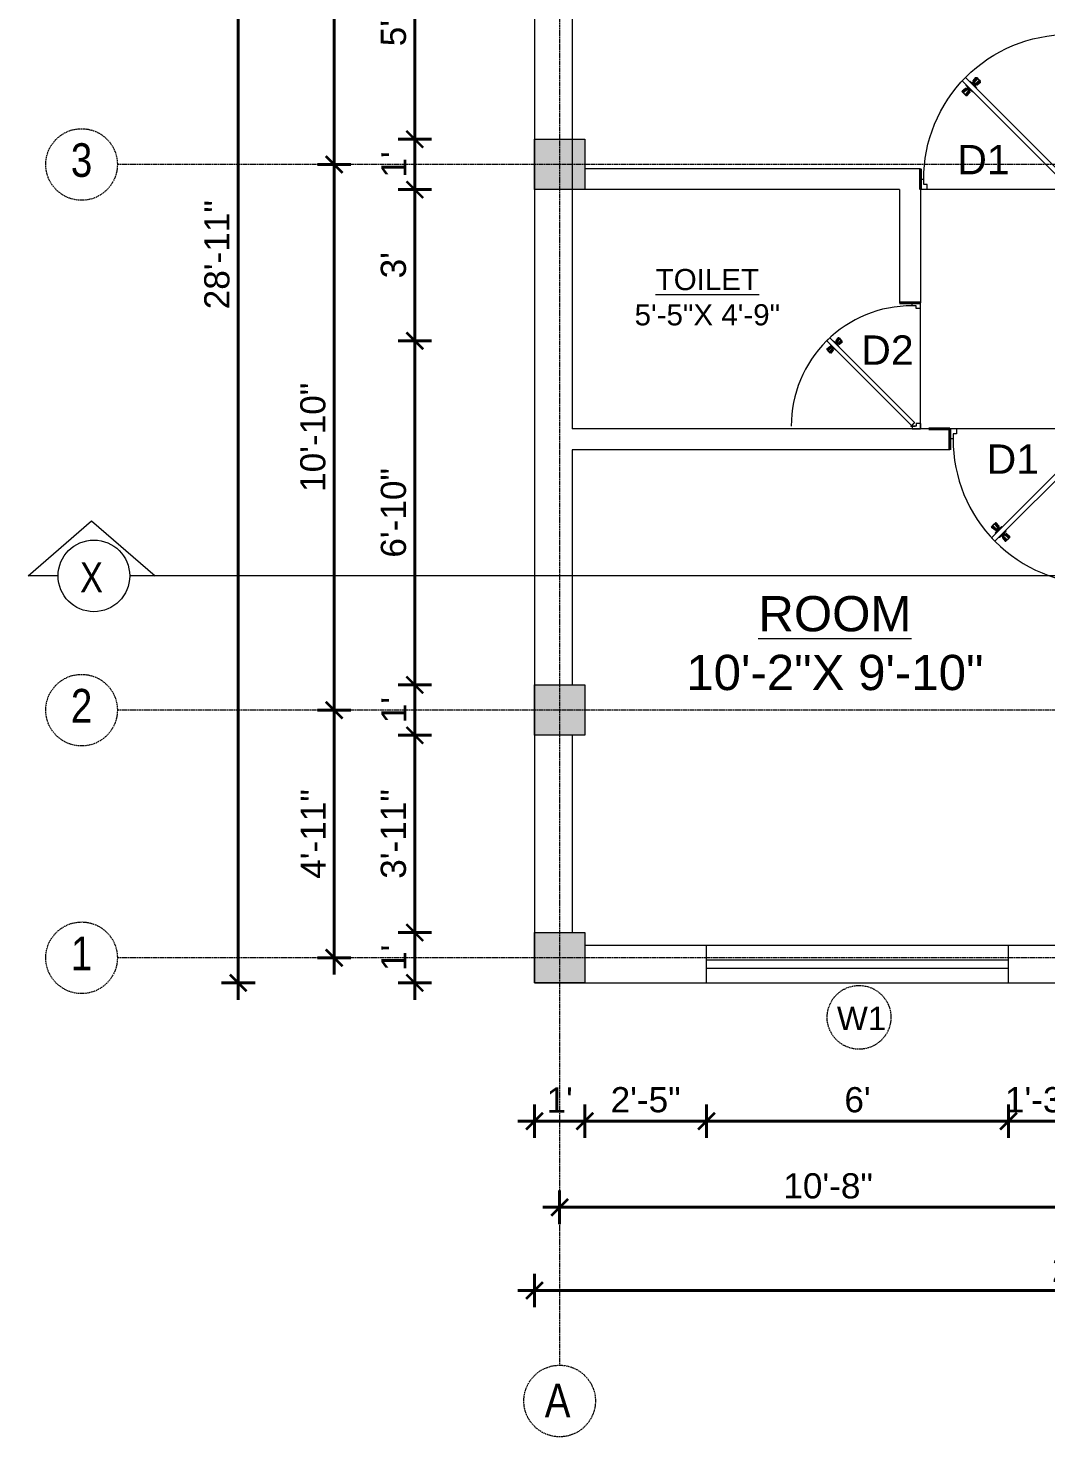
# Model space of a CAD drawing. Header units: inches. Extents: x 85856 to 287200, y -126184 to 75211.
# Drawn here: x 166464.2 to 166706.8, y -23704.1 to -23368.5 of the extents above; entities that cross this region are included whole.
import ezdxf

# ---------------------------------------------------------------- set-up
doc = ezdxf.new("R2010")
doc.units = ezdxf.units.IN
doc.header["$LTSCALE"] = 0.5
doc.header["$MEASUREMENT"] = 0
doc.header["$PDMODE"] = 66
doc.linetypes.add('CENTER', pattern=[2, 1.25, -0.25, 0.25, -0.25])
for name, color, linetype, lineweight in [('Annotate-Lite.w', 177, 'Continuous', 9), ('Annotations-Bold.w', 177, 'Continuous', 13), ('DOOR & WIN', 1, 'Continuous', 25), ('PUERTAS', 7, 'Continuous', 9), ('TEXT', 220, 'Continuous', 9), ('wall', 1, 'Continuous', 40)]:
    doc.layers.add(name, color=color, linetype=linetype, lineweight=lineweight)
doc.styles.add('ARAIL', font='ARIALN.TTF')
doc.styles.add('DIMTEXT', font='arial.ttf', dxfattribs={"height": 6})
doc.styles.add('gaurav', font='arial.ttf')
doc.styles.get("Standard").update_dxf_attribs({"font": 'arial.ttf'})
doc.dimstyles.new('1 by 96', dxfattribs={"dimtxt": 6, "dimasz": 4, "dimexe": 4, "dimexo": 4, "dimgap": 2, "dimtad": 1, "dimdec": 0, "dimzin": 0, "dimdsep": 46, "dimlunit": 4, "dimtxsty": 'Standard', "dimblk": 'ARCHTICK', "dimcen": 0, "dimdle": 4, "dimadec": 0, "dimazin": 0, "dimtfac": 1, "dimtdec": 0, "dimtix": 1, "dimtofl": 0, "dimtmove": 1, "dimatfit": 3, "dimldrblk": 'ARCHTICK', "dimfxl": 4, "dimfxlon": 1, "dimtolj": 1, "dimtzin": 0, "dimlwd": -1, "dimlwe": -1, "dimarcsym": 0})

# ---------------------------------------------------------------- blocks, each defined once
blk = doc.blocks.new('2ft6in')
at = {"layer": 'PUERTAS', "color": 2}
for p, q in [((0.84, 2.1), (21.02, 22.28)), ((21.71, 21.6), (1.47, 1.37)), ((18.33, 21.76), (18.31, 21.77)), ((21.71, 21.6), (21.02, 22.28)), ((21.18, 18.9), (21.2, 18.89)), ((0, 2), (0, 0)), ((0.6, 2), (0, 2)), ((1.33, 0), (0, 0)), ((0.6, 1.26), (0.6, 2.04)), ((0.67, 1.26), (0.6, 1.26)), ((0.67, 1.26), (0.67, 2.01)), ((0.67, 1), (0.67, 1.26)), ((1.33, 1), (0.67, 1)), ((1.31, 1.53), (0.79, 2.06)), ((1.36, 1.58), (0.81, 2.12)), ((1.36, 1.58), (1.31, 1.53)), ((1.47, 1.37), (1.31, 1.53)), ((1.33, 0), (1.33, 1)), ((28.67, 0), (28.67, 1)), ((28.67, 1), (29.33, 1)), ((28.67, 0), (30, 0)), ((29.33, 1), (29.33, 2)), ((29.33, 2), (30, 2)), ((30, 0), (30, 2))]:
    blk.add_line(p, q, dxfattribs=at)
at = {"layer": 'PUERTAS', "color": 8}
for p, q in [((18.81, 20.78), (18.04, 21.4)), ((18.86, 20.83), (18.08, 21.46)), ((18.95, 20.92), (18.2, 21.58)), ((18.44, 21.9), (18.31, 21.77)), ((19.07, 21.03), (18.34, 21.72)), ((18.44, 21.9), (18.56, 22.02)), ((18.58, 22.01), (18.56, 22.02)), ((19.3, 21.26), (18.61, 22)), ((19.42, 21.38), (18.75, 22.14)), ((19.51, 21.48), (18.88, 22.26)), ((18.91, 20.27), (19.19, 20.69)), ((19.55, 21.53), (18.93, 22.3)), ((19.13, 20.8), (19.03, 20.9)), ((19.15, 20.82), (19.05, 20.92)), ((19.09, 20.44), (19.25, 20.76)), ((19.19, 20.87), (19.1, 20.96)), ((19.25, 20.93), (19.16, 21.02)), ((19.28, 20.63), (19.32, 20.83)), ((19.4, 21.08), (19.31, 21.17)), ((19.47, 21.15), (19.38, 21.24)), ((19.43, 20.78), (19.4, 20.9)), ((19.51, 21.19), (19.42, 21.28)), ((19.55, 20.91), (19.43, 20.94)), ((19.53, 21.21), (19.44, 21.3)), ((19.7, 21.06), (19.51, 21.01)), ((19.89, 21.24), (19.58, 21.08)), ((20.07, 21.42), (19.64, 21.15)), ((20.48, 20.28), (20.44, 20.08)), ((20.67, 20.47), (20.51, 20.15)), ((20.85, 20.64), (20.57, 20.22)), ((19.69, 19.49), (20.12, 19.76)), ((19.87, 19.67), (20.18, 19.83)), ((20.06, 19.85), (20.25, 19.9)), ((20.21, 20), (20.33, 19.97)), ((20.21, 19.38), (20.83, 18.61)), ((20.23, 19.7), (20.32, 19.61)), ((20.25, 19.72), (20.34, 19.63)), ((20.25, 19.43), (20.88, 18.65)), ((20.29, 19.76), (20.38, 19.67)), ((20.33, 20.13), (20.36, 20.01)), ((20.34, 19.53), (21, 18.77)), ((20.36, 19.83), (20.45, 19.74)), ((20.46, 19.64), (21.14, 18.91)), ((20.5, 19.98), (20.6, 19.89)), ((20.57, 20.04), (20.66, 19.95)), ((20.61, 20.09), (20.7, 19.99)), ((20.63, 20.11), (20.72, 20.01)), ((20.69, 19.87), (21.42, 19.19)), ((20.81, 19.99), (21.56, 19.33)), ((20.9, 20.08), (21.68, 19.45)), ((20.95, 20.13), (21.72, 19.51)), ((21.32, 19.01), (21.2, 18.89)), ((21.32, 19.01), (21.44, 19.14)), ((21.43, 19.15), (21.44, 19.14)), ((0, 0), (30, 0))]:
    blk.add_line(p, q, dxfattribs=at)
at = {"layer": 'PUERTAS', "color": 1}
for p, q in [((18.06, 21.44), (18.48, 21.86)), ((18.74, 20.79), (18.06, 21.34)), ((18.08, 21.51), (18.45, 21.88)), ((18.11, 21.49), (18.08, 21.51)), ((18.82, 22.25), (18.45, 21.88)), ((18.9, 22.28), (18.48, 21.86)), ((18.84, 22.23), (18.82, 22.25)), ((18.83, 20.8), (19.18, 21.15)), ((18.84, 20.21), (19.1, 20.6)), ((18.92, 20.89), (18.93, 20.88)), ((19.54, 21.59), (18.99, 22.27)), ((19.02, 20.88), (19.24, 21.1)), ((19.12, 20.8), (19.03, 20.89)), ((19.1, 20.7), (19.11, 20.69)), ((19.1, 20.6), (19.1, 20.6)), ((19.11, 20.79), (19.33, 21.01)), ((19.54, 21.5), (19.18, 21.15)), ((19.45, 21.31), (19.24, 21.1)), ((19.55, 21.22), (19.33, 21.01)), ((19.45, 21.41), (19.45, 21.41)), ((19.54, 21.22), (19.45, 21.31)), ((19.64, 21.23), (19.64, 21.23)), ((19.74, 21.24), (19.73, 21.23)), ((20.12, 21.49), (19.74, 21.24)), ((20.22, 21.48), (20.22, 21.49)), ((20.66, 20.31), (20.65, 20.31)), ((20.65, 20.21), (20.65, 20.22)), ((20.91, 20.7), (20.66, 20.31)), ((20.91, 20.8), (20.91, 20.79)), ((18.85, 20.11), (18.84, 20.12)), ((19.53, 19.43), (19.54, 19.42)), ((19.64, 19.42), (20.02, 19.67)), ((20.02, 19.67), (20.03, 19.68)), ((20.12, 19.68), (20.12, 19.68)), ((20.21, 19.69), (20.43, 19.9)), ((20.22, 19.41), (20.57, 19.76)), ((20.22, 19.69), (20.31, 19.6)), ((20.22, 19.32), (20.76, 18.64)), ((20.31, 19.6), (20.52, 19.81)), ((20.31, 19.5), (20.31, 19.5)), ((20.65, 20.12), (20.43, 19.9)), ((20.74, 20.03), (20.52, 19.81)), ((20.93, 20.11), (20.57, 19.76)), ((20.64, 20.11), (20.73, 20.02)), ((20.84, 20.02), (20.83, 20.03)), ((20.86, 18.63), (21.28, 19.05)), ((20.91, 18.68), (20.94, 18.66)), ((20.94, 18.66), (21.31, 19.03)), ((21.02, 20.12), (21.7, 19.57)), ((21.7, 19.47), (21.28, 19.05)), ((21.67, 19.4), (21.31, 19.03)), ((21.65, 19.42), (21.67, 19.4))]:
    blk.add_line(p, q, dxfattribs=at)
at = {"layer": 'PUERTAS', "color": 2}
for radius in [0.129, 0.0627]:
    blk.add_circle((0.68, 2.14), radius, dxfattribs=at)
at = {"layer": 'PUERTAS', "color": 8}
blk.add_arc((0.68, 2.14), 28.65, 359.7285, 90.0333, dxfattribs=at)
at = {"layer": 'PUERTAS', "color": 1}
for centre, start, end in [((18.78, 20.84), 231.0764, 315), ((18.89, 20.16), 135, 225), ((18.94, 22.23), 38.9236, 135), ((18.97, 20.93), 225, 315), ((19.16, 20.74), 135, 219.7428), ((19.06, 20.65), 315, 39.7428), ((19.4, 21.36), 315, 45), ((19.49, 21.55), 315, 38.9236), ((19.6, 21.18), 50.2572, 135), ((19.68, 21.28), 230.2572, 315), ((20.17, 21.44), 45, 135), ((20.7, 20.26), 135, 219.7428), ((20.6, 20.17), 315, 39.7428), ((20.87, 20.75), 315, 45), ((19.59, 19.47), 225, 315), ((20.07, 19.63), 50.2572, 135), ((20.16, 19.73), 230.2572, 315), ((20.27, 19.36), 135, 218.9236), ((20.35, 19.55), 135, 225), ((20.78, 19.98), 45, 135), ((20.82, 18.68), 218.9236, 315), ((20.98, 20.07), 51.0764, 135), ((21.65, 19.52), 315, 51.0764)]:
    blk.add_arc(centre, 0.0667, start, end, dxfattribs=at)
blk = doc.blocks.new('*U30')
at = {"color": 3}
blk.add_blockref('2ft6in', (0, 0), dxfattribs=at)
blk = doc.blocks.new('3ft')
at = {"layer": 'PUERTAS', "color": 6}
for p, q in [((1.01, 2.52), (25.23, 26.74)), ((26.05, 25.92), (1.77, 1.64)), ((26.05, 25.92), (25.23, 26.74)), ((0, 2.4), (0, 0)), ((0.72, 2.4), (0, 2.4)), ((1.6, 0), (0, 0)), ((0.72, 1.52), (0.72, 2.44)), ((0.8, 1.52), (0.72, 1.52)), ((0.8, 1.52), (0.8, 2.41)), ((0.8, 1.2), (0.8, 1.52)), ((1.6, 1.2), (0.8, 1.2)), ((1.57, 1.84), (0.94, 2.47)), ((1.63, 1.89), (0.97, 2.55)), ((1.63, 1.89), (1.57, 1.84)), ((1.77, 1.64), (1.57, 1.84)), ((1.6, 0), (1.6, 1.2)), ((34.4, 0), (34.4, 1.2)), ((34.4, 1.2), (35.2, 1.2)), ((34.4, 0), (36, 0)), ((35.2, 1.2), (35.2, 2.4)), ((35.2, 2.4), (36, 2.4)), ((36, 0), (36, 2.4))]:
    blk.add_line(p, q, dxfattribs=at)
at = {"layer": 'PUERTAS', "color": 8}
for p, q in [((22.57, 24.94), (21.65, 25.68)), ((22.63, 24.99), (21.69, 25.75)), ((22.74, 25.1), (21.84, 25.9)), ((22.13, 26.28), (21.98, 26.13)), ((22.88, 25.24), (22.01, 26.06)), ((22.13, 26.28), (22.27, 26.42)), ((22.29, 26.41), (22.27, 26.42)), ((23.16, 25.52), (22.34, 26.39)), ((23.3, 25.66), (22.5, 26.56)), ((23.41, 25.77), (22.65, 26.71)), ((22.69, 24.32), (23.02, 24.83)), ((23.46, 25.83), (22.72, 26.75)), ((22.95, 24.96), (22.84, 25.07)), ((22.98, 24.99), (22.86, 25.1)), ((23.03, 25.04), (22.91, 25.15)), ((22.91, 24.53), (23.1, 24.91)), ((23.11, 25.12), (22.99, 25.23)), ((23.13, 24.76), (23.18, 24.99)), ((23.28, 25.3), (23.17, 25.41)), ((23.36, 25.37), (23.25, 25.49)), ((23.31, 24.94), (23.28, 25.08)), ((23.41, 25.43), (23.3, 25.54)), ((23.46, 25.09), (23.32, 25.13)), ((23.44, 25.45), (23.33, 25.56)), ((23.64, 25.27), (23.41, 25.22)), ((23.87, 25.49), (23.49, 25.3)), ((24.08, 25.71), (23.57, 25.38)), ((23.63, 23.38), (24.14, 23.72)), ((23.84, 23.6), (24.22, 23.79)), ((24.07, 23.82), (24.3, 23.88)), ((24.25, 24), (24.39, 23.97)), ((24.27, 23.64), (24.38, 23.53)), ((24.3, 23.67), (24.41, 23.56)), ((24.35, 23.72), (24.46, 23.61)), ((24.4, 24.15), (24.43, 24.01)), ((24.43, 23.8), (24.54, 23.69)), ((24.58, 24.33), (24.52, 24.1)), ((24.55, 23.57), (25.37, 22.7)), ((24.6, 23.97), (24.72, 23.86)), ((24.8, 24.56), (24.61, 24.18)), ((25.02, 24.77), (24.68, 24.26)), ((24.68, 24.05), (24.79, 23.94)), ((24.73, 24.1), (24.85, 23.99)), ((24.76, 24.13), (24.87, 24.02)), ((24.83, 23.85), (25.7, 23.03)), ((24.97, 23.99), (25.87, 23.2)), ((25.08, 24.1), (26.02, 23.34)), ((25.14, 24.15), (26.06, 23.41)), ((24.25, 23.26), (24.99, 22.34)), ((24.3, 23.32), (25.06, 22.38)), ((24.41, 23.43), (25.2, 22.53)), ((25.58, 22.82), (25.43, 22.67)), ((25.58, 22.82), (25.73, 22.97)), ((25.72, 22.98), (25.73, 22.97)), ((0, 0), (36, 0))]:
    blk.add_line(p, q, dxfattribs=at)
at = {"layer": 'PUERTAS', "color": 1}
for p, q in [((21.67, 25.73), (22.17, 26.23)), ((22.49, 24.95), (21.67, 25.61)), ((21.7, 25.82), (22.14, 26.26)), ((21.73, 25.79), (21.7, 25.82)), ((22.58, 26.7), (22.14, 26.26)), ((22.67, 26.73), (22.17, 26.23)), ((22.61, 26.67), (22.58, 26.7)), ((22.6, 24.96), (23.02, 25.38)), ((22.61, 24.25), (22.92, 24.72)), ((22.62, 24.13), (22.61, 24.14)), ((22.7, 25.07), (22.71, 25.06)), ((23.45, 25.91), (22.79, 26.73)), ((22.82, 25.06), (23.08, 25.32)), ((22.94, 24.95), (22.83, 25.07)), ((22.92, 24.72), (22.92, 24.72)), ((22.93, 24.94), (23.19, 25.21)), ((22.93, 24.84), (22.93, 24.83)), ((23.44, 25.81), (23.02, 25.38)), ((23.34, 25.58), (23.08, 25.32)), ((23.46, 25.47), (23.19, 25.21)), ((23.33, 25.7), (23.34, 25.69)), ((23.45, 25.46), (23.33, 25.57)), ((23.56, 23.3), (24.03, 23.61)), ((23.57, 25.47), (23.57, 25.47)), ((24.15, 25.79), (23.68, 25.48)), ((23.68, 25.48), (23.68, 25.48)), ((24.03, 23.61), (24.03, 23.62)), ((24.14, 23.62), (24.14, 23.62)), ((24.25, 23.62), (24.51, 23.89)), ((24.27, 25.78), (24.26, 25.79)), ((24.26, 23.29), (24.69, 23.71)), ((24.26, 23.63), (24.37, 23.52)), ((24.37, 23.52), (24.63, 23.77)), ((24.78, 24.15), (24.51, 23.89)), ((24.89, 24.03), (24.63, 23.77)), ((25.11, 24.14), (24.69, 23.71)), ((24.77, 24.14), (24.88, 24.03)), ((24.79, 24.38), (24.78, 24.37)), ((24.78, 24.26), (24.78, 24.26)), ((25.1, 24.84), (24.79, 24.38)), ((25, 24.03), (25, 24.03)), ((25.09, 24.96), (25.1, 24.95)), ((25.22, 24.14), (26.03, 23.48)), ((23.44, 23.31), (23.45, 23.3)), ((24.26, 23.18), (24.92, 22.37)), ((24.37, 23.4), (24.37, 23.4)), ((25.04, 22.36), (25.54, 22.86)), ((25.1, 22.42), (25.13, 22.39)), ((25.13, 22.39), (25.57, 22.83)), ((26.04, 23.37), (25.54, 22.86)), ((26.01, 23.27), (25.57, 22.83)), ((25.98, 23.3), (26.01, 23.27))]:
    blk.add_line(p, q, dxfattribs=at)
at = {"layer": 'PUERTAS', "color": 2}
for p, q in [((21.99, 26.11), (21.98, 26.13)), ((25.42, 22.68), (25.43, 22.67))]:
    blk.add_line(p, q, dxfattribs=at)
at = {"layer": 'PUERTAS', "color": 6}
for radius in [0.155, 0.0752]:
    blk.add_circle((0.82, 2.56), radius, dxfattribs=at)
blk.add_arc((0.82, 2.56), 34.38, 359.7285, 90.0333, dxfattribs=at)
at = {"layer": 'PUERTAS', "color": 1}
for centre, start, end in [((22.54, 25.01), 231.0764, 315), ((22.67, 24.2), 135, 225), ((22.73, 26.68), 38.9236, 135), ((22.77, 25.12), 225, 315), ((22.99, 24.89), 135, 219.7428), ((22.87, 24.78), 315, 39.7428), ((23.28, 25.63), 315, 45), ((23.39, 25.86), 315, 38.9236), ((23.51, 25.41), 50.2572, 135), ((23.62, 25.53), 230.2572, 315), ((24.09, 23.56), 50.2572, 135), ((24.2, 23.68), 230.2572, 315), ((24.2, 25.73), 45, 135), ((24.42, 23.46), 135, 225), ((24.84, 24.31), 135, 219.7428), ((24.72, 24.21), 315, 39.7428), ((24.94, 23.98), 45, 135), ((25.04, 24.89), 315, 45), ((25.17, 24.08), 51.0764, 135), ((23.51, 23.36), 225, 315), ((24.32, 23.23), 135, 218.9236), ((24.98, 22.42), 218.9236, 315), ((25.98, 23.42), 315, 51.0764)]:
    blk.add_arc(centre, 0.08, start, end, dxfattribs=at)
blk = doc.blocks.new('*U27')
at = {"color": 3, "xscale": -1}
blk.add_blockref('3ft', (42, 0), dxfattribs=at)
blk = doc.blocks.new('_ArchTick')
at = {"color": 0, "linetype": 'ByBlock', "const_width": 0.15}
blk.add_lwpolyline([(-0.5, -0.5), (0.5, 0.5)], dxfattribs=at)
blk = doc.blocks.new('*D369')
at = {"layer": 'Defpoints', "color": 0, "transparency": 16777216}
for p in [(166584.89, -23334.02), (166556.36, -23395.02), (166584.89, -23395.02)]:
    blk.add_point(p, dxfattribs=at)
at = {"layer": 'wall', "color": 0, "transparency": 16777216}
for p, q in [((166556.36, -23330.02), (166556.36, -23399.02)), ((166560.36, -23334.02), (166552.36, -23334.02)), ((166560.36, -23395.02), (166552.36, -23395.02))]:
    blk.add_line(p, q, dxfattribs=at)
at = {"layer": 'wall', "color": 0, "transparency": 16777216, "xscale": 4, "yscale": 4, "zscale": 4}
for p, rotation in [((166556.36, -23334.02), 90), ((166556.36, -23395.02), 270)]:
    blk.add_blockref('_ArchTick', p, dxfattribs=dict(at, rotation=rotation))
at = {"layer": 'wall', "color": 0, "transparency": 16777216, "insert": (166551.3, -23364.52), "char_height": 6, "attachment_point": 5, "rotation": 90}
blk.add_mtext('\\A1;5\'-1"', dxfattribs=at)
blk = doc.blocks.new('*D370')
at = {"layer": 'Defpoints', "color": 0, "transparency": 16777216}
for p in [(166584.89, -23395.02), (166556.36, -23407.02), (166584.89, -23407.02)]:
    blk.add_point(p, dxfattribs=at)
at = {"layer": 'wall', "color": 0, "transparency": 16777216}
for p, q in [((166556.36, -23391.02), (166556.36, -23411.02)), ((166560.36, -23395.02), (166552.36, -23395.02)), ((166560.36, -23407.02), (166552.36, -23407.02))]:
    blk.add_line(p, q, dxfattribs=at)
at = {"layer": 'wall', "color": 0, "transparency": 16777216, "xscale": 4, "yscale": 4, "zscale": 4}
for p, rotation in [((166556.36, -23395.02), 90), ((166556.36, -23407.02), 270)]:
    blk.add_blockref('_ArchTick', p, dxfattribs=dict(at, rotation=rotation))
at = {"layer": 'wall', "color": 0, "transparency": 16777216, "insert": (166551.35, -23401.02), "char_height": 6, "attachment_point": 5, "rotation": 90}
blk.add_mtext("\\A1;1'", dxfattribs=at)
blk = doc.blocks.new('*D371')
at = {"layer": 'Defpoints', "color": 0, "transparency": 16777216}
for p in [(166584.89, -23407.02), (166556.36, -23443.02), (166584.89, -23443.02)]:
    blk.add_point(p, dxfattribs=at)
at = {"layer": 'wall', "color": 0, "transparency": 16777216}
for p, q in [((166556.36, -23403.02), (166556.36, -23447.02)), ((166560.36, -23407.02), (166552.36, -23407.02)), ((166560.36, -23443.02), (166552.36, -23443.02))]:
    blk.add_line(p, q, dxfattribs=at)
at = {"layer": 'wall', "color": 0, "transparency": 16777216, "xscale": 4, "yscale": 4, "zscale": 4}
for p, rotation in [((166556.36, -23407.02), 90), ((166556.36, -23443.02), 270)]:
    blk.add_blockref('_ArchTick', p, dxfattribs=dict(at, rotation=rotation))
at = {"layer": 'wall', "color": 0, "transparency": 16777216, "insert": (166551.29, -23425.02), "char_height": 6, "attachment_point": 5, "rotation": 90}
blk.add_mtext("\\A1;3'", dxfattribs=at)
blk = doc.blocks.new('*D372')
at = {"layer": 'Defpoints', "color": 0, "transparency": 16777216}
for p in [(166584.89, -23443.02), (166556.36, -23525.02), (166584.89, -23525.02)]:
    blk.add_point(p, dxfattribs=at)
at = {"layer": 'wall', "color": 0, "transparency": 16777216}
for p, q in [((166556.36, -23439.02), (166556.36, -23529.02)), ((166560.36, -23443.02), (166552.36, -23443.02)), ((166560.36, -23525.02), (166552.36, -23525.02))]:
    blk.add_line(p, q, dxfattribs=at)
at = {"layer": 'wall', "color": 0, "transparency": 16777216, "xscale": 4, "yscale": 4, "zscale": 4}
for p, rotation in [((166556.36, -23443.02), 90), ((166556.36, -23525.02), 270)]:
    blk.add_blockref('_ArchTick', p, dxfattribs=dict(at, rotation=rotation))
at = {"layer": 'wall', "color": 0, "transparency": 16777216, "insert": (166551.3, -23484.02), "char_height": 6, "attachment_point": 5, "rotation": 90}
blk.add_mtext('\\A1;6\'-10"', dxfattribs=at)
blk = doc.blocks.new('*D373')
at = {"layer": 'Defpoints', "color": 0, "transparency": 16777216}
for p in [(166584.89, -23525.02), (166556.36, -23537.02), (166584.89, -23537.02)]:
    blk.add_point(p, dxfattribs=at)
at = {"layer": 'wall', "color": 0, "transparency": 16777216}
for p, q in [((166556.36, -23521.02), (166556.36, -23541.02)), ((166560.36, -23525.02), (166552.36, -23525.02)), ((166560.36, -23537.02), (166552.36, -23537.02))]:
    blk.add_line(p, q, dxfattribs=at)
at = {"layer": 'wall', "color": 0, "transparency": 16777216, "xscale": 4, "yscale": 4, "zscale": 4}
for p, rotation in [((166556.36, -23525.02), 90), ((166556.36, -23537.02), 270)]:
    blk.add_blockref('_ArchTick', p, dxfattribs=dict(at, rotation=rotation))
at = {"layer": 'wall', "color": 0, "transparency": 16777216, "insert": (166551.35, -23531.02), "char_height": 6, "attachment_point": 5, "rotation": 90}
blk.add_mtext("\\A1;1'", dxfattribs=at)
blk = doc.blocks.new('*D374')
at = {"layer": 'Defpoints', "color": 0, "transparency": 16777216}
for p in [(166584.89, -23537.02), (166556.36, -23584.02), (166584.89, -23584.02)]:
    blk.add_point(p, dxfattribs=at)
at = {"layer": 'wall', "color": 0, "transparency": 16777216}
for p, q in [((166556.36, -23533.02), (166556.36, -23588.02)), ((166560.36, -23537.02), (166552.36, -23537.02)), ((166560.36, -23584.02), (166552.36, -23584.02))]:
    blk.add_line(p, q, dxfattribs=at)
at = {"layer": 'wall', "color": 0, "transparency": 16777216, "xscale": 4, "yscale": 4, "zscale": 4}
for p, rotation in [((166556.36, -23537.02), 90), ((166556.36, -23584.02), 270)]:
    blk.add_blockref('_ArchTick', p, dxfattribs=dict(at, rotation=rotation))
at = {"layer": 'wall', "color": 0, "transparency": 16777216, "insert": (166551.29, -23560.52), "char_height": 6, "attachment_point": 5, "rotation": 90}
blk.add_mtext('\\A1;3\'-11"', dxfattribs=at)
blk = doc.blocks.new('*D375')
at = {"layer": 'Defpoints', "color": 0, "transparency": 16777216}
for p in [(166584.89, -23584.02), (166556.36, -23596.02), (166584.89, -23596.02)]:
    blk.add_point(p, dxfattribs=at)
at = {"layer": 'wall', "color": 0, "transparency": 16777216}
for p, q in [((166556.36, -23580.02), (166556.36, -23600.02)), ((166560.36, -23584.02), (166552.36, -23584.02)), ((166560.36, -23596.02), (166552.36, -23596.02))]:
    blk.add_line(p, q, dxfattribs=at)
at = {"layer": 'wall', "color": 0, "transparency": 16777216, "xscale": 4, "yscale": 4, "zscale": 4}
for p, rotation in [((166556.36, -23584.02), 90), ((166556.36, -23596.02), 270)]:
    blk.add_blockref('_ArchTick', p, dxfattribs=dict(at, rotation=rotation))
at = {"layer": 'wall', "color": 0, "transparency": 16777216, "insert": (166551.35, -23590.02), "char_height": 6, "attachment_point": 5, "rotation": 90}
blk.add_mtext("\\A1;1'", dxfattribs=at)
blk = doc.blocks.new('*D376')
at = {"layer": 'Defpoints', "color": 0, "transparency": 16777216}
for p in [(166537.15, -23531.02), (166584.89, -23531.02), (166584.89, -23590.02)]:
    blk.add_point(p, dxfattribs=at)
at = {"layer": 'wall', "color": 0, "transparency": 16777216}
for p, q in [((166537.15, -23594.02), (166537.15, -23527.02)), ((166541.15, -23531.02), (166533.15, -23531.02)), ((166541.15, -23590.02), (166533.15, -23590.02))]:
    blk.add_line(p, q, dxfattribs=at)
at = {"layer": 'wall', "color": 0, "transparency": 16777216, "xscale": 4, "yscale": 4, "zscale": 4}
for p, rotation in [((166537.15, -23531.02), 90), ((166537.15, -23590.02), 270)]:
    blk.add_blockref('_ArchTick', p, dxfattribs=dict(at, rotation=rotation))
at = {"layer": 'wall', "color": 0, "transparency": 16777216, "insert": (166532.14, -23560.52), "char_height": 6, "attachment_point": 5, "rotation": 90}
blk.add_mtext('\\A1;4\'-11"', dxfattribs=at)
blk = doc.blocks.new('*D377')
at = {"layer": 'Defpoints', "color": 0, "transparency": 16777216}
for p in [(166537.15, -23401.02), (166584.89, -23401.02), (166584.89, -23531.02)]:
    blk.add_point(p, dxfattribs=at)
at = {"layer": 'wall', "color": 0, "transparency": 16777216}
for p, q in [((166537.15, -23535.02), (166537.15, -23397.02)), ((166541.15, -23401.02), (166533.15, -23401.02)), ((166541.15, -23531.02), (166533.15, -23531.02))]:
    blk.add_line(p, q, dxfattribs=at)
at = {"layer": 'wall', "color": 0, "transparency": 16777216, "xscale": 4, "yscale": 4, "zscale": 4}
for p, rotation in [((166537.15, -23401.02), 90), ((166537.15, -23531.02), 270)]:
    blk.add_blockref('_ArchTick', p, dxfattribs=dict(at, rotation=rotation))
at = {"layer": 'wall', "color": 0, "transparency": 16777216, "insert": (166532.09, -23466.02), "char_height": 6, "attachment_point": 5, "rotation": 90}
blk.add_mtext('\\A1;10\'-10"', dxfattribs=at)
blk = doc.blocks.new('*D378')
at = {"layer": 'Defpoints', "color": 0, "transparency": 16777216}
for p in [(166537.15, -23255.02), (166584.89, -23255.02), (166584.89, -23401.02)]:
    blk.add_point(p, dxfattribs=at)
at = {"layer": 'wall', "color": 0, "transparency": 16777216}
for p, q in [((166537.15, -23405.02), (166537.15, -23251.02)), ((166541.15, -23255.02), (166533.15, -23255.02)), ((166541.15, -23401.02), (166533.15, -23401.02))]:
    blk.add_line(p, q, dxfattribs=at)
at = {"layer": 'wall', "color": 0, "transparency": 16777216, "xscale": 4, "yscale": 4, "zscale": 4}
for p, rotation in [((166537.15, -23255.02), 90), ((166537.15, -23401.02), 270)]:
    blk.add_blockref('_ArchTick', p, dxfattribs=dict(at, rotation=rotation))
at = {"layer": 'wall', "color": 0, "transparency": 16777216, "insert": (166532.14, -23328.02), "char_height": 6, "attachment_point": 5, "rotation": 90}
blk.add_mtext('\\A1;12\'-2"', dxfattribs=at)
blk = doc.blocks.new('*D379')
at = {"layer": 'Defpoints', "color": 0, "transparency": 16777216}
for p in [(166584.89, -23249.02), (166514.27, -23596.02), (166584.89, -23596.02)]:
    blk.add_point(p, dxfattribs=at)
at = {"layer": 'wall', "color": 0, "transparency": 16777216}
for p, q in [((166514.27, -23245.02), (166514.27, -23600.02)), ((166518.27, -23249.02), (166510.27, -23249.02)), ((166518.27, -23596.02), (166510.27, -23596.02))]:
    blk.add_line(p, q, dxfattribs=at)
at = {"layer": 'wall', "color": 0, "transparency": 16777216, "xscale": 4, "yscale": 4, "zscale": 4}
for p, rotation in [((166514.27, -23249.02), 90), ((166514.27, -23596.02), 270)]:
    blk.add_blockref('_ArchTick', p, dxfattribs=dict(at, rotation=rotation))
at = {"layer": 'wall', "color": 0, "transparency": 16777216, "insert": (166509.21, -23422.52), "char_height": 6, "attachment_point": 5, "rotation": 90}
blk.add_mtext('\\A1;28\'-11"', dxfattribs=at)
blk = doc.blocks.new('*D395')
at = {"layer": 'Defpoints', "color": 0, "transparency": 16777216}
for p in [(166584.89, -23596.02), (166596.89, -23596.02), (166596.89, -23628.94)]:
    blk.add_point(p, dxfattribs=at)
at = {"layer": 'wall', "color": 0, "transparency": 16777216}
for p, q in [((166584.89, -23624.94), (166584.89, -23632.94)), ((166596.89, -23624.94), (166596.89, -23632.94)), ((166580.89, -23628.94), (166600.89, -23628.94))]:
    blk.add_line(p, q, dxfattribs=at)
at = {"layer": 'wall', "color": 0, "transparency": 16777216, "xscale": 4, "yscale": 4, "zscale": 4, "rotation": 180}
blk.add_blockref('_ArchTick', (166584.89, -23628.94), dxfattribs=at)
at = {"layer": 'wall', "color": 0, "transparency": 16777216, "xscale": 4, "yscale": 4, "zscale": 4}
blk.add_blockref('_ArchTick', (166596.89, -23628.94), dxfattribs=at)
at = {"layer": 'wall', "color": 0, "transparency": 16777216, "insert": (166590.89, -23623.92), "char_height": 6, "attachment_point": 5}
blk.add_mtext("\\A1;1'", dxfattribs=at)
blk = doc.blocks.new('*D396')
at = {"layer": 'Defpoints', "color": 0, "transparency": 16777216}
for p in [(166596.89, -23596.02), (166625.89, -23596.02), (166625.89, -23628.94)]:
    blk.add_point(p, dxfattribs=at)
at = {"layer": 'wall', "color": 0, "transparency": 16777216}
for p, q in [((166596.89, -23624.94), (166596.89, -23632.94)), ((166625.89, -23624.94), (166625.89, -23632.94)), ((166592.89, -23628.94), (166629.89, -23628.94))]:
    blk.add_line(p, q, dxfattribs=at)
at = {"layer": 'wall', "color": 0, "transparency": 16777216, "xscale": 4, "yscale": 4, "zscale": 4, "rotation": 180}
blk.add_blockref('_ArchTick', (166596.89, -23628.94), dxfattribs=at)
at = {"layer": 'wall', "color": 0, "transparency": 16777216, "xscale": 4, "yscale": 4, "zscale": 4}
blk.add_blockref('_ArchTick', (166625.89, -23628.94), dxfattribs=at)
at = {"layer": 'wall', "color": 0, "transparency": 16777216, "insert": (166611.39, -23623.87), "char_height": 6, "attachment_point": 5}
blk.add_mtext('\\A1;2\'-5"', dxfattribs=at)
blk = doc.blocks.new('*D397')
at = {"layer": 'Defpoints', "color": 0, "transparency": 16777216}
for p in [(166625.89, -23596.02), (166697.89, -23596.02), (166697.89, -23628.94)]:
    blk.add_point(p, dxfattribs=at)
at = {"layer": 'wall', "color": 0, "transparency": 16777216}
for p, q in [((166625.89, -23624.94), (166625.89, -23632.94)), ((166697.89, -23624.94), (166697.89, -23632.94)), ((166621.89, -23628.94), (166701.89, -23628.94))]:
    blk.add_line(p, q, dxfattribs=at)
at = {"layer": 'wall', "color": 0, "transparency": 16777216, "xscale": 4, "yscale": 4, "zscale": 4, "rotation": 180}
blk.add_blockref('_ArchTick', (166625.89, -23628.94), dxfattribs=at)
at = {"layer": 'wall', "color": 0, "transparency": 16777216, "xscale": 4, "yscale": 4, "zscale": 4}
blk.add_blockref('_ArchTick', (166697.89, -23628.94), dxfattribs=at)
at = {"layer": 'wall', "color": 0, "transparency": 16777216, "insert": (166661.89, -23623.87), "char_height": 6, "attachment_point": 5}
blk.add_mtext("\\A1;6'", dxfattribs=at)
blk = doc.blocks.new('*D398')
at = {"layer": 'Defpoints', "color": 0, "transparency": 16777216}
for p in [(166697.89, -23596.02), (166712.89, -23596.02), (166712.89, -23628.94)]:
    blk.add_point(p, dxfattribs=at)
at = {"layer": 'wall', "color": 0, "transparency": 16777216}
for p, q in [((166697.89, -23624.94), (166697.89, -23632.94)), ((166712.89, -23624.94), (166712.89, -23632.94)), ((166693.89, -23628.94), (166716.89, -23628.94))]:
    blk.add_line(p, q, dxfattribs=at)
at = {"layer": 'wall', "color": 0, "transparency": 16777216, "xscale": 4, "yscale": 4, "zscale": 4, "rotation": 180}
blk.add_blockref('_ArchTick', (166697.89, -23628.94), dxfattribs=at)
at = {"layer": 'wall', "color": 0, "transparency": 16777216, "xscale": 4, "yscale": 4, "zscale": 4}
blk.add_blockref('_ArchTick', (166712.89, -23628.94), dxfattribs=at)
at = {"layer": 'wall', "color": 0, "transparency": 16777216, "insert": (166705.39, -23623.87), "char_height": 6, "attachment_point": 5}
blk.add_mtext('\\A1;1\'-3"', dxfattribs=at)
blk = doc.blocks.new('*D405')
at = {"layer": 'Defpoints', "color": 0, "transparency": 16777216}
for p in [(166590.89, -23596.02), (166718.89, -23596.02), (166718.89, -23649.45)]:
    blk.add_point(p, dxfattribs=at)
at = {"layer": 'wall', "color": 0, "transparency": 16777216}
for p, q in [((166590.89, -23645.45), (166590.89, -23653.45)), ((166718.89, -23645.45), (166718.89, -23653.45)), ((166586.89, -23649.45), (166722.89, -23649.45))]:
    blk.add_line(p, q, dxfattribs=at)
at = {"layer": 'wall', "color": 0, "transparency": 16777216, "xscale": 4, "yscale": 4, "zscale": 4, "rotation": 180}
blk.add_blockref('_ArchTick', (166590.89, -23649.45), dxfattribs=at)
at = {"layer": 'wall', "color": 0, "transparency": 16777216, "xscale": 4, "yscale": 4, "zscale": 4}
blk.add_blockref('_ArchTick', (166718.89, -23649.45), dxfattribs=at)
at = {"layer": 'wall', "color": 0, "transparency": 16777216, "insert": (166654.89, -23644.39), "char_height": 6, "attachment_point": 5}
blk.add_mtext('\\A1;10\'-8"', dxfattribs=at)
blk = doc.blocks.new('*D407')
at = {"layer": 'Defpoints', "color": 0, "transparency": 16777216}
for p in [(166852.89, -23537.02), (166584.89, -23596.02), (166852.89, -23669.28)]:
    blk.add_point(p, dxfattribs=at)
at = {"layer": 'wall', "color": 0, "transparency": 16777216}
for p, q in [((166584.89, -23665.28), (166584.89, -23673.28)), ((166852.89, -23665.28), (166852.89, -23673.28)), ((166580.89, -23669.28), (166856.89, -23669.28))]:
    blk.add_line(p, q, dxfattribs=at)
at = {"layer": 'wall', "color": 0, "transparency": 16777216, "xscale": 4, "yscale": 4, "zscale": 4, "rotation": 180}
blk.add_blockref('_ArchTick', (166584.89, -23669.28), dxfattribs=at)
at = {"layer": 'wall', "color": 0, "transparency": 16777216, "xscale": 4, "yscale": 4, "zscale": 4}
blk.add_blockref('_ArchTick', (166852.89, -23669.28), dxfattribs=at)
at = {"layer": 'wall', "color": 0, "transparency": 16777216, "insert": (166718.89, -23664.27), "char_height": 6, "attachment_point": 5}
blk.add_mtext('\\A1;22\'-4"', dxfattribs=at)

msp = doc.modelspace()

# ---------------------------------------------------------------- hatches: boundary and pattern name
at = {"layer": 'wall'}
for points in [[(166596.89, -23395.02), (166584.89, -23395.02), (166584.89, -23407.02), (166596.89, -23407.02)], [(166596.89, -23525.02), (166584.89, -23525.02), (166584.89, -23537.02), (166596.89, -23537.02)], [(166596.89, -23584.02), (166584.89, -23584.02), (166584.89, -23596.02), (166596.89, -23596.02)]]:
    msp.add_hatch(color=256, dxfattribs=at).paths.add_polyline_path(points)

# ---------------------------------------------------------------- linework, layer by layer
at = {"layer": 'Annotate-Lite.w', "color": 1}
for p, q in [((166584.89, -23334.02), (166584.89, -23408.02)), ((166593.89, -23334.02), (166593.89, -23408.02)), ((166676.89, -23402.02), (166596.89, -23402.02)), ((166584.89, -23407.02), (166584.89, -23596.02)), ((166593.89, -23407.02), (166593.89, -23464.02)), ((166671.89, -23407.02), (166596.89, -23407.02)), ((166671.89, -23407.02), (166671.89, -23434.02)), ((166676.89, -23407.02), (166676.89, -23434.02)), ((166678.89, -23464.02), (166593.89, -23464.02)), ((166593.89, -23469.02), (166593.89, -23525.02)), ((166683.89, -23469.02), (166593.89, -23469.02)), ((166593.89, -23537.02), (166593.89, -23584.02)), ((166596.89, -23587.02), (166625.89, -23587.02)), ((166697.89, -23587.02), (166712.89, -23587.02)), ((166584.89, -23596.02), (166625.89, -23596.02)), ((166697.89, -23596.02), (166724.89, -23596.02))]:
    msp.add_line(p, q, dxfattribs=at)
at = {"layer": 'Annotate-Lite.w'}
for p, q in [((166676.89, -23407.02), (166676.89, -23407.02)), ((166683.89, -23464.02), (166683.89, -23464.02))]:
    msp.add_line(p, q, dxfattribs=at)
at = {"layer": 'Annotate-Lite.w', "color": 3}
for p, q in [((166625.89, -23596.02), (166625.89, -23587.02)), ((166625.89, -23587.02), (166697.89, -23587.02)), ((166697.89, -23596.02), (166697.89, -23587.02)), ((166625.89, -23590.52), (166697.89, -23590.52)), ((166625.89, -23592.52), (166697.89, -23592.52)), ((166625.89, -23596.02), (166697.89, -23596.02))]:
    msp.add_line(p, q, dxfattribs=at)
at = {"layer": 'Annotate-Lite.w'}
for points in [[(166584.89, -23395.02), (166596.89, -23395.02), (166596.89, -23407.02), (166584.89, -23407.02)], [(166584.89, -23525.02), (166596.89, -23525.02), (166596.89, -23537.02), (166584.89, -23537.02)], [(166584.89, -23584.02), (166596.89, -23584.02), (166596.89, -23596.02), (166584.89, -23596.02)]]:
    msp.add_lwpolyline(points, close=True, dxfattribs=at)
at = {"layer": 'Annotations-Bold.w', "color": 0, "linetype": 'CENTER', "ltscale": 0.3}
for p, q in [((166590.89, -23184.84), (166590.89, -23687.08)), ((166949.89, -23401.02), (166485.46, -23401.02)), ((166949.89, -23531.02), (166485.46, -23531.02)), ((166949.89, -23590.02), (166485.46, -23590.02))]:
    msp.add_line(p, q, dxfattribs=at)
for centre, radius in [((166476.93, -23401.02), 8.53), ((166476.93, -23531.02), 8.53), ((166476.93, -23590.02), 8.53), ((166662.26, -23604.21), 7.6), ((166590.89, -23695.61), 8.53)]:
    msp.add_circle(centre, radius, dxfattribs=at)
at = {"layer": 'TEXT'}
for points in [[(166471.33, -23499.04), (166464.19, -23499.04), (166479.33, -23485.95), (166494.47, -23499.04)], [(166757.71, -23499.04), (166488.4, -23499.04)]]:
    msp.add_lwpolyline(points, dxfattribs=at)
msp.add_circle((166479.87, -23499.04), 8.53, dxfattribs=at)
at = {"layer": 'wall'}
for p, q in [((166676.89, -23407.02), (166676.89, -23402.02)), ((166671.89, -23434.02), (166676.89, -23434.02)), ((166678.89, -23464.02), (166683.89, -23464.02)), ((166683.89, -23464.02), (166683.89, -23469.02))]:
    msp.add_line(p, q, dxfattribs=at)

# ---------------------------------------------------------------- block references
at = {"layer": 'DOOR & WIN'}
msp.add_blockref('*U27', (166670.89, -23407.02), dxfattribs=at)
at = {"layer": 'DOOR & WIN', "rotation": 90}
msp.add_blockref('*U30', (166676.89, -23464.02), dxfattribs=at)
at = {"layer": 'DOOR & WIN', "xscale": -1, "rotation": 180}
msp.add_blockref('*U27', (166677.89, -23464.02), dxfattribs=at)

# ---------------------------------------------------------------- texts
at = {"layer": 'Annotations-Bold.w', "color": 0, "linetype": 'CENTER', "ltscale": 0.3, "attachment_point": 1}
for s, width, insert, char_height, style in [('3', 6.5393, (166474.38, -23395.97), 8, 'ARAIL'), ('2', 6.5393, (166474.38, -23525.97), 8, 'ARAIL'), ('1', 6.5393, (166474.38, -23584.97), 8, 'ARAIL'), ('W1', 8, (166656.98, -23601.66), 5.6, 'gaurav'), ('A', 6.5393, (166587.35, -23691.47), 8, 'ARAIL')]:
    msp.add_mtext_dynamic_manual_height_columns(s, width=width, gutter_width=100, heights=[0], dxfattribs=dict(at, insert=insert, char_height=char_height, style=style))
at = {"layer": 'Annotations-Bold.w', "color": 0, "linetype": 'CENTER', "ltscale": 0.3, "attachment_point": 2, "style": 'gaurav'}
for s, insert, char_height, width in [('{\\LTOILET\\P}5\'-5"X 4\'-9"', (166626.1, -23425.91), 5.04, 46.3627), ('{\\LROOM\\P}10\'-2"X 9\'-10"', (166656.5, -23503.84), 8.4, 77.2712)]:
    msp.add_mtext(s, dxfattribs=dict(at, insert=insert, char_height=char_height, width=width))
at = {"layer": 'TEXT', "style": 'DIMTEXT'}
for s, p in [('D1', (166685.67, -23403.36)), ('D2', (166662.78, -23448.74)), ('D1', (166692.67, -23474.71))]:
    msp.add_text(s, height=7, dxfattribs=at).set_placement(p)
at = {"layer": 'TEXT', "insert": (166476.54, -23502.99), "char_height": 7.2, "attachment_point": 7, "style": 'ARAIL'}
msp.add_mtext_dynamic_manual_height_columns('X', width=125.4648, gutter_width=90, heights=[0], dxfattribs=at)

# ---------------------------------------------------------------- dimensions: what is measured, and where the dimension line sits
at = {"layer": 'wall'}
for base, p1, p2, picture, middle in [((166514.27, -23596.02), (166584.89, -23249.02), (166584.89, -23596.02), '*D379', (166509.21, -23422.52)), ((166537.15, -23255.02), (166584.89, -23401.02), (166584.89, -23255.02), '*D378', (166532.14, -23328.02)), ((166556.36, -23395.02), (166584.89, -23334.02), (166584.89, -23395.02), '*D369', (166551.3, -23364.52)), ((166556.36, -23407.02), (166584.89, -23395.02), (166584.89, -23407.02), '*D370', (166551.35, -23401.02)), ((166537.15, -23401.02), (166584.89, -23531.02), (166584.89, -23401.02), '*D377', (166532.09, -23466.02)), ((166556.36, -23443.02), (166584.89, -23407.02), (166584.89, -23443.02), '*D371', (166551.29, -23425.02)), ((166556.36, -23525.02), (166584.89, -23443.02), (166584.89, -23525.02), '*D372', (166551.3, -23484.02)), ((166556.36, -23537.02), (166584.89, -23525.02), (166584.89, -23537.02), '*D373', (166551.35, -23531.02)), ((166537.15, -23531.02), (166584.89, -23590.02), (166584.89, -23531.02), '*D376', (166532.14, -23560.52)), ((166556.36, -23584.02), (166584.89, -23537.02), (166584.89, -23584.02), '*D374', (166551.29, -23560.52)), ((166556.36, -23596.02), (166584.89, -23584.02), (166584.89, -23596.02), '*D375', (166551.35, -23590.02))]:
    dim = msp.add_linear_dim(base=base, p1=p1, p2=p2, angle=90, dimstyle='1 by 96', dxfattribs=at)
    dim.commit()
    dim.dimension.update_dxf_attribs({"geometry": picture, "text_midpoint": middle})
for base, p1, p2, picture, middle in [((166852.89, -23669.28), (166584.89, -23596.02), (166852.89, -23537.02), '*D407', (166718.89, -23664.27)), ((166596.89, -23628.94), (166584.89, -23596.02), (166596.89, -23596.02), '*D395', (166590.89, -23623.92)), ((166718.89, -23649.45), (166590.89, -23596.02), (166718.89, -23596.02), '*D405', (166654.89, -23644.39)), ((166625.89, -23628.94), (166596.89, -23596.02), (166625.89, -23596.02), '*D396', (166611.39, -23623.87)), ((166697.89, -23628.94), (166625.89, -23596.02), (166697.89, -23596.02), '*D397', (166661.89, -23623.87))]:
    dim = msp.add_linear_dim(base=base, p1=p1, p2=p2, dimstyle='1 by 96', dxfattribs=at)
    dim.commit()
    dim.dimension.update_dxf_attribs({"geometry": picture, "text_midpoint": middle})
dim = msp.add_linear_dim(base=(166712.89, -23628.94), p1=(166697.89, -23596.02), p2=(166712.89, -23596.02), dimstyle='1 by 96', dxfattribs=at)
dim.commit()
dim.dimension.update_dxf_attribs({"geometry": '*D398', "text_midpoint": (166705.39, -23628.94), "dimtype": 160})

doc.saveas('drawing.dxf')
